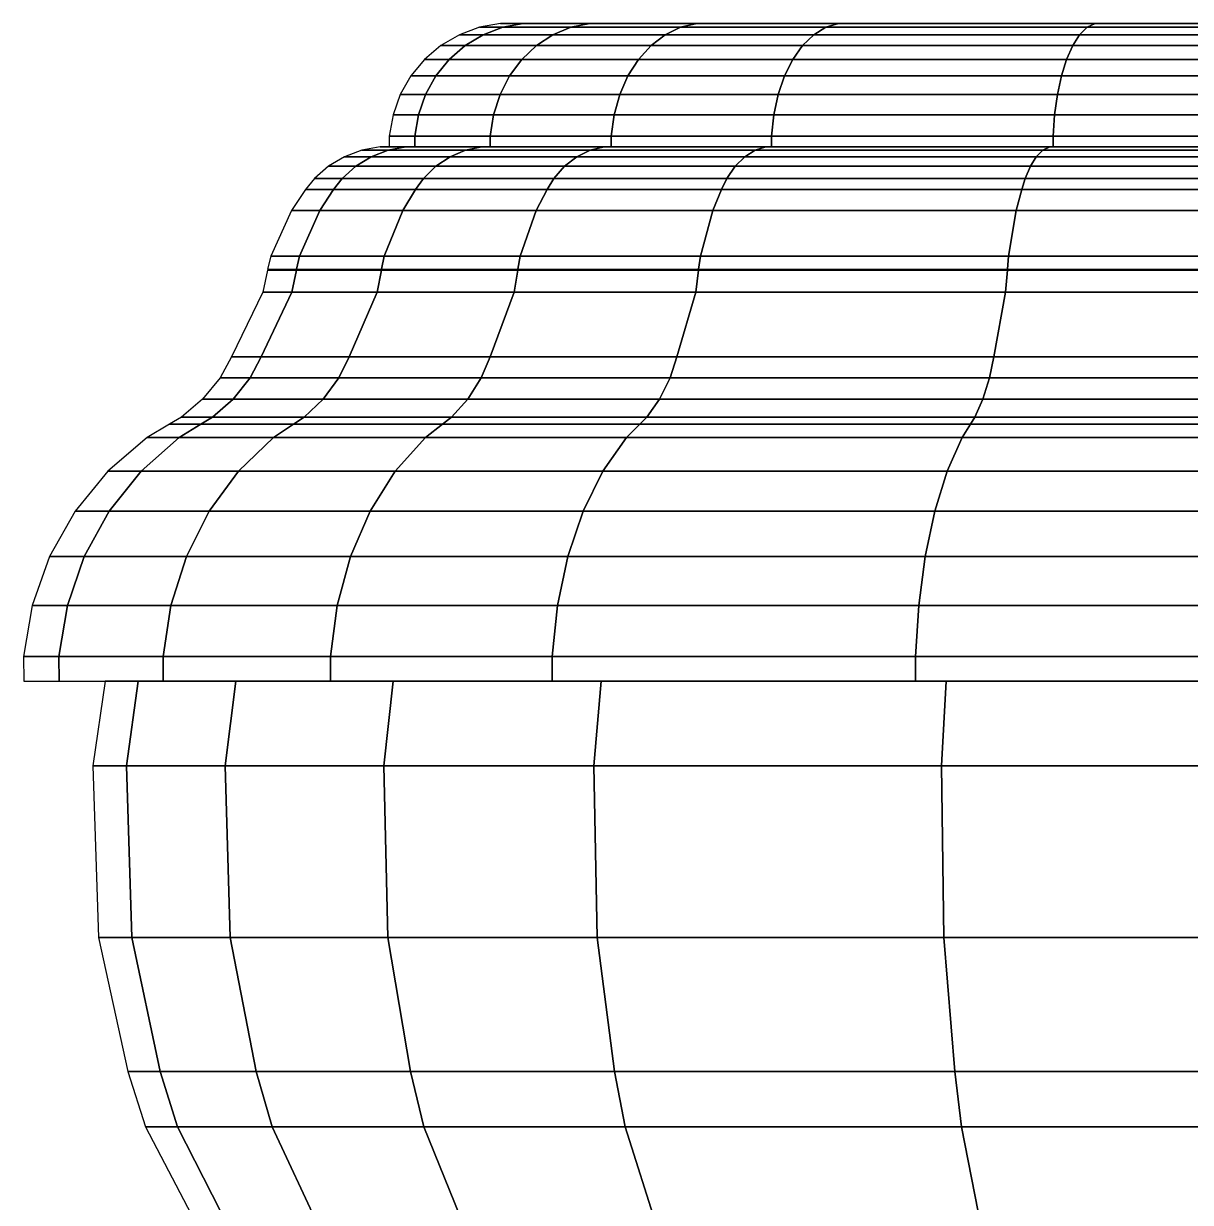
# Model space of a CAD drawing. Header units: millimetres. Extents: x 4647 to 73915, y -13612 to -8141.
# Drawn here: x 12017.76 to 12032.11, y -10736.61 to -10722.1 of the extents above; entities that cross this region are included whole.
import ezdxf

# ---------------------------------------------------------------- set-up
doc = ezdxf.new("R2010")
doc.units = ezdxf.units.MM
doc.layers.add('Furniture & Equipment', color=7, linetype='Continuous')

msp = doc.modelspace()

# ---------------------------------------------------------------- linework, layer by layer
for p, q in [((12023.367, -10722.15), (12023.121, -10722.241)), ((12023.626, -10722.104), (12023.367, -10722.15)), ((12023.652, -10722.15), (12023.367, -10722.15)), ((12023.367, -10722.15), (12023.652, -10722.15)), ((12023.652, -10722.15), (12023.412, -10722.241)), ((12023.412, -10722.241), (12023.652, -10722.15)), ((12023.904, -10722.104), (12023.626, -10722.104)), ((12023.904, -10722.104), (12023.652, -10722.15)), ((12023.652, -10722.15), (12023.904, -10722.104)), ((12024.491, -10722.15), (12023.652, -10722.15)), ((12023.652, -10722.15), (12024.491, -10722.15)), ((12024.722, -10722.104), (12023.904, -10722.104)), ((12024.491, -10722.15), (12024.27, -10722.241)), ((12024.27, -10722.241), (12024.491, -10722.15)), ((12024.722, -10722.104), (12024.491, -10722.15)), ((12024.491, -10722.15), (12024.722, -10722.104)), ((12025.839, -10722.15), (12024.491, -10722.15)), ((12024.491, -10722.15), (12025.839, -10722.15)), ((12026.038, -10722.104), (12024.722, -10722.104)), ((12025.839, -10722.15), (12025.65, -10722.241)), ((12025.65, -10722.241), (12025.839, -10722.15)), ((12026.038, -10722.104), (12025.839, -10722.15)), ((12025.839, -10722.15), (12026.038, -10722.104)), ((12027.625, -10722.15), (12025.839, -10722.15)), ((12025.839, -10722.15), (12027.625, -10722.15)), ((12027.78, -10722.104), (12026.038, -10722.104)), ((12027.625, -10722.15), (12027.477, -10722.241)), ((12027.477, -10722.241), (12027.625, -10722.15)), ((12027.78, -10722.104), (12027.625, -10722.15)), ((12027.625, -10722.15), (12027.78, -10722.104)), ((12030.841, -10722.15), (12027.625, -10722.15)), ((12027.625, -10722.15), (12030.841, -10722.15)), ((12030.938, -10722.104), (12027.78, -10722.104)), ((12030.841, -10722.15), (12030.748, -10722.241)), ((12030.748, -10722.241), (12030.841, -10722.15)), ((12030.938, -10722.104), (12030.841, -10722.15)), ((12030.841, -10722.15), (12030.938, -10722.104)), ((12034.414, -10722.15), (12030.841, -10722.15)), ((12030.841, -10722.15), (12034.414, -10722.15)), ((12034.447, -10722.104), (12030.938, -10722.104)), ((12023.121, -10722.241), (12022.893, -10722.373)), ((12023.412, -10722.241), (12023.121, -10722.241)), ((12023.121, -10722.241), (12023.412, -10722.241)), ((12023.412, -10722.241), (12023.191, -10722.373)), ((12023.191, -10722.373), (12023.412, -10722.241)), ((12024.27, -10722.241), (12023.412, -10722.241)), ((12023.412, -10722.241), (12024.27, -10722.241)), ((12024.27, -10722.241), (12024.067, -10722.373)), ((12024.067, -10722.373), (12024.27, -10722.241)), ((12025.65, -10722.241), (12024.27, -10722.241)), ((12024.27, -10722.241), (12025.65, -10722.241)), ((12025.65, -10722.241), (12025.476, -10722.373)), ((12025.476, -10722.373), (12025.65, -10722.241)), ((12027.477, -10722.241), (12025.65, -10722.241)), ((12025.65, -10722.241), (12027.477, -10722.241)), ((12027.477, -10722.241), (12027.34, -10722.373)), ((12027.34, -10722.373), (12027.477, -10722.241)), ((12030.748, -10722.241), (12027.477, -10722.241)), ((12027.477, -10722.241), (12030.748, -10722.241)), ((12030.748, -10722.241), (12030.662, -10722.373)), ((12030.662, -10722.373), (12030.748, -10722.241)), ((12034.382, -10722.241), (12030.748, -10722.241)), ((12030.748, -10722.241), (12034.382, -10722.241)), ((12022.893, -10722.373), (12022.692, -10722.544)), ((12023.191, -10722.373), (12022.893, -10722.373)), ((12022.893, -10722.373), (12023.191, -10722.373)), ((12023.191, -10722.373), (12022.995, -10722.544)), ((12022.995, -10722.544), (12023.191, -10722.373)), ((12024.067, -10722.373), (12023.191, -10722.373)), ((12023.191, -10722.373), (12024.067, -10722.373)), ((12024.067, -10722.373), (12023.887, -10722.544)), ((12023.887, -10722.544), (12024.067, -10722.373)), ((12025.476, -10722.373), (12024.067, -10722.373)), ((12024.067, -10722.373), (12025.476, -10722.373)), ((12025.476, -10722.373), (12025.321, -10722.544)), ((12025.321, -10722.544), (12025.476, -10722.373)), ((12027.34, -10722.373), (12025.476, -10722.373)), ((12025.476, -10722.373), (12027.34, -10722.373)), ((12027.34, -10722.373), (12027.22, -10722.544)), ((12027.22, -10722.544), (12027.34, -10722.373)), ((12030.662, -10722.373), (12027.34, -10722.373)), ((12027.34, -10722.373), (12030.662, -10722.373)), ((12030.662, -10722.373), (12030.587, -10722.544)), ((12030.587, -10722.544), (12030.662, -10722.373)), ((12034.353, -10722.373), (12030.662, -10722.373)), ((12030.662, -10722.373), (12034.353, -10722.373)), ((12022.692, -10722.544), (12022.524, -10722.747)), ((12022.995, -10722.544), (12022.692, -10722.544)), ((12022.692, -10722.544), (12022.995, -10722.544)), ((12022.995, -10722.544), (12022.831, -10722.747)), ((12022.831, -10722.747), (12022.995, -10722.544)), ((12023.887, -10722.544), (12022.995, -10722.544)), ((12022.995, -10722.544), (12023.887, -10722.544)), ((12023.887, -10722.544), (12023.737, -10722.747)), ((12023.737, -10722.747), (12023.887, -10722.544)), ((12025.321, -10722.544), (12023.887, -10722.544)), ((12023.887, -10722.544), (12025.321, -10722.544)), ((12025.321, -10722.544), (12025.192, -10722.747)), ((12025.192, -10722.747), (12025.321, -10722.544)), ((12027.22, -10722.544), (12025.321, -10722.544)), ((12025.321, -10722.544), (12027.22, -10722.544)), ((12027.22, -10722.544), (12027.119, -10722.747)), ((12027.119, -10722.747), (12027.22, -10722.544)), ((12030.587, -10722.544), (12027.22, -10722.544)), ((12027.22, -10722.544), (12030.587, -10722.544)), ((12030.587, -10722.544), (12030.523, -10722.747)), ((12030.523, -10722.747), (12030.587, -10722.544)), ((12034.327, -10722.544), (12030.587, -10722.544)), ((12030.587, -10722.544), (12034.327, -10722.544)), ((12022.524, -10722.747), (12022.392, -10722.977)), ((12022.831, -10722.747), (12022.524, -10722.747)), ((12022.524, -10722.747), (12022.831, -10722.747)), ((12022.831, -10722.747), (12022.703, -10722.977)), ((12022.703, -10722.977), (12022.831, -10722.747)), ((12023.737, -10722.747), (12022.831, -10722.747)), ((12022.831, -10722.747), (12023.737, -10722.747)), ((12023.737, -10722.747), (12023.619, -10722.977)), ((12023.619, -10722.977), (12023.737, -10722.747)), ((12025.192, -10722.747), (12023.737, -10722.747)), ((12023.737, -10722.747), (12025.192, -10722.747)), ((12025.192, -10722.747), (12025.091, -10722.977)), ((12025.091, -10722.977), (12025.192, -10722.747)), ((12027.119, -10722.747), (12025.192, -10722.747)), ((12025.192, -10722.747), (12027.119, -10722.747)), ((12027.119, -10722.747), (12027.04, -10722.977)), ((12027.04, -10722.977), (12027.119, -10722.747)), ((12030.523, -10722.747), (12027.119, -10722.747)), ((12027.119, -10722.747), (12030.523, -10722.747)), ((12030.523, -10722.747), (12030.474, -10722.977)), ((12030.474, -10722.977), (12030.523, -10722.747)), ((12034.305, -10722.747), (12030.523, -10722.747)), ((12030.523, -10722.747), (12034.305, -10722.747)), ((12022.392, -10722.977), (12022.303, -10723.226)), ((12022.703, -10722.977), (12022.392, -10722.977)), ((12022.392, -10722.977), (12022.703, -10722.977)), ((12022.703, -10722.977), (12022.616, -10723.226)), ((12022.616, -10723.226), (12022.703, -10722.977)), ((12023.619, -10722.977), (12022.703, -10722.977)), ((12022.703, -10722.977), (12023.619, -10722.977)), ((12023.619, -10722.977), (12023.539, -10723.226)), ((12023.539, -10723.226), (12023.619, -10722.977)), ((12025.091, -10722.977), (12023.619, -10722.977)), ((12023.619, -10722.977), (12025.091, -10722.977)), ((12025.091, -10722.977), (12025.022, -10723.226)), ((12025.022, -10723.226), (12025.091, -10722.977)), ((12027.04, -10722.977), (12025.091, -10722.977)), ((12025.091, -10722.977), (12027.04, -10722.977)), ((12027.04, -10722.977), (12026.986, -10723.226)), ((12026.986, -10723.226), (12027.04, -10722.977)), ((12030.474, -10722.977), (12027.04, -10722.977)), ((12027.04, -10722.977), (12030.474, -10722.977)), ((12030.474, -10722.977), (12030.44, -10723.226)), ((12030.44, -10723.226), (12030.474, -10722.977)), ((12034.289, -10722.977), (12030.474, -10722.977)), ((12030.474, -10722.977), (12034.289, -10722.977)), ((12022.303, -10723.226), (12022.257, -10723.487)), ((12022.616, -10723.226), (12022.303, -10723.226)), ((12022.303, -10723.226), (12022.616, -10723.226)), ((12022.616, -10723.226), (12022.572, -10723.487)), ((12022.572, -10723.487), (12022.616, -10723.226)), ((12023.539, -10723.226), (12022.616, -10723.226)), ((12022.616, -10723.226), (12023.539, -10723.226)), ((12023.539, -10723.226), (12023.498, -10723.487)), ((12023.498, -10723.487), (12023.539, -10723.226)), ((12025.022, -10723.226), (12023.539, -10723.226)), ((12023.539, -10723.226), (12025.022, -10723.226)), ((12025.022, -10723.226), (12024.987, -10723.487)), ((12024.987, -10723.487), (12025.022, -10723.226)), ((12026.986, -10723.226), (12025.022, -10723.226)), ((12025.022, -10723.226), (12026.986, -10723.226)), ((12026.986, -10723.226), (12026.959, -10723.487)), ((12026.959, -10723.487), (12026.986, -10723.226)), ((12030.44, -10723.226), (12026.986, -10723.226)), ((12026.986, -10723.226), (12030.44, -10723.226)), ((12030.44, -10723.226), (12030.423, -10723.487)), ((12030.423, -10723.487), (12030.44, -10723.226)), ((12034.277, -10723.226), (12030.44, -10723.226)), ((12030.44, -10723.226), (12034.277, -10723.226)), ((12022.572, -10723.487), (12022.257, -10723.487)), ((12022.257, -10723.487), (12022.257, -10723.62)), ((12022.257, -10723.487), (12022.572, -10723.487)), ((12023.498, -10723.487), (12022.572, -10723.487)), ((12022.572, -10723.487), (12022.572, -10723.62)), ((12022.572, -10723.62), (12022.572, -10723.487)), ((12022.572, -10723.487), (12023.498, -10723.487)), ((12024.987, -10723.487), (12023.498, -10723.487)), ((12023.498, -10723.487), (12023.498, -10723.62)), ((12023.498, -10723.62), (12023.498, -10723.487)), ((12023.498, -10723.487), (12024.987, -10723.487)), ((12026.959, -10723.487), (12024.987, -10723.487)), ((12024.987, -10723.487), (12024.987, -10723.62)), ((12024.987, -10723.62), (12024.987, -10723.487)), ((12024.987, -10723.487), (12026.959, -10723.487)), ((12030.423, -10723.487), (12026.959, -10723.487)), ((12026.959, -10723.487), (12026.959, -10723.62)), ((12026.959, -10723.487), (12030.423, -10723.487)), ((12026.959, -10723.62), (12026.959, -10723.487)), ((12034.271, -10723.487), (12030.423, -10723.487)), ((12030.423, -10723.487), (12030.423, -10723.62)), ((12030.423, -10723.62), (12030.423, -10723.487)), ((12030.423, -10723.487), (12034.271, -10723.487)), ((12021.92, -10723.663), (12021.707, -10723.743)), ((12022.143, -10723.621), (12021.92, -10723.663)), ((12022.243, -10723.663), (12021.92, -10723.663)), ((12021.92, -10723.663), (12022.243, -10723.663)), ((12022.243, -10723.663), (12022.036, -10723.743)), ((12022.036, -10723.743), (12022.243, -10723.663)), ((12022.461, -10723.621), (12022.143, -10723.621)), ((12022.461, -10723.621), (12022.243, -10723.663)), ((12022.243, -10723.663), (12022.461, -10723.621)), ((12023.196, -10723.663), (12022.243, -10723.663)), ((12022.243, -10723.663), (12023.196, -10723.663)), ((12022.257, -10723.62), (12022.572, -10723.62)), ((12023.396, -10723.621), (12022.461, -10723.621)), ((12022.572, -10723.62), (12023.498, -10723.62)), ((12023.196, -10723.663), (12023.006, -10723.743)), ((12023.006, -10723.743), (12023.196, -10723.663)), ((12023.396, -10723.621), (12023.196, -10723.663)), ((12023.196, -10723.663), (12023.396, -10723.621)), ((12024.728, -10723.663), (12023.196, -10723.663)), ((12023.196, -10723.663), (12024.728, -10723.663)), ((12024.9, -10723.621), (12023.396, -10723.621)), ((12023.498, -10723.62), (12024.987, -10723.62)), ((12024.728, -10723.663), (12024.564, -10723.743)), ((12024.564, -10723.743), (12024.728, -10723.663)), ((12024.9, -10723.621), (12024.728, -10723.663)), ((12024.728, -10723.663), (12024.9, -10723.621)), ((12026.756, -10723.663), (12024.728, -10723.663)), ((12024.728, -10723.663), (12026.756, -10723.663)), ((12026.89, -10723.621), (12024.9, -10723.621)), ((12024.987, -10723.62), (12026.959, -10723.62)), ((12026.756, -10723.663), (12026.629, -10723.743)), ((12026.629, -10723.743), (12026.756, -10723.663)), ((12026.89, -10723.621), (12026.756, -10723.663)), ((12026.756, -10723.663), (12026.89, -10723.621)), ((12030.296, -10723.663), (12026.756, -10723.663)), ((12026.756, -10723.663), (12030.296, -10723.663)), ((12030.38, -10723.621), (12026.89, -10723.621)), ((12026.959, -10723.62), (12030.423, -10723.62)), ((12030.296, -10723.663), (12030.215, -10723.743)), ((12030.215, -10723.743), (12030.296, -10723.663)), ((12030.38, -10723.621), (12030.296, -10723.663)), ((12030.296, -10723.663), (12030.38, -10723.621)), ((12034.228, -10723.663), (12030.296, -10723.663)), ((12030.296, -10723.663), (12034.228, -10723.663)), ((12034.257, -10723.621), (12030.38, -10723.621)), ((12030.423, -10723.62), (12034.271, -10723.62)), ((12021.707, -10723.743), (12021.511, -10723.86)), ((12022.036, -10723.743), (12021.707, -10723.743)), ((12021.707, -10723.743), (12022.036, -10723.743)), ((12022.036, -10723.743), (12021.845, -10723.86)), ((12021.845, -10723.86), (12022.036, -10723.743)), ((12023.006, -10723.743), (12022.036, -10723.743)), ((12022.036, -10723.743), (12023.006, -10723.743)), ((12023.006, -10723.743), (12022.831, -10723.86)), ((12022.831, -10723.86), (12023.006, -10723.743)), ((12024.564, -10723.743), (12023.006, -10723.743)), ((12023.006, -10723.743), (12024.564, -10723.743)), ((12024.564, -10723.743), (12024.414, -10723.86)), ((12024.414, -10723.86), (12024.564, -10723.743)), ((12026.629, -10723.743), (12024.564, -10723.743)), ((12024.564, -10723.743), (12026.629, -10723.743)), ((12026.629, -10723.743), (12026.511, -10723.86)), ((12026.511, -10723.86), (12026.629, -10723.743)), ((12030.215, -10723.743), (12026.629, -10723.743)), ((12026.629, -10723.743), (12030.215, -10723.743)), ((12030.215, -10723.743), (12030.142, -10723.86)), ((12030.142, -10723.86), (12030.215, -10723.743)), ((12034.201, -10723.743), (12030.215, -10723.743)), ((12030.215, -10723.743), (12034.201, -10723.743)), ((12021.511, -10723.86), (12021.338, -10724.009)), ((12021.845, -10723.86), (12021.511, -10723.86)), ((12021.511, -10723.86), (12021.845, -10723.86)), ((12021.845, -10723.86), (12021.677, -10724.009)), ((12021.677, -10724.009), (12021.845, -10723.86)), ((12022.831, -10723.86), (12021.845, -10723.86)), ((12021.845, -10723.86), (12022.831, -10723.86)), ((12022.831, -10723.86), (12022.676, -10724.009)), ((12022.676, -10724.009), (12022.831, -10723.86)), ((12024.414, -10723.86), (12022.831, -10723.86)), ((12022.831, -10723.86), (12024.414, -10723.86)), ((12024.414, -10723.86), (12024.281, -10724.009)), ((12024.281, -10724.009), (12024.414, -10723.86)), ((12026.511, -10723.86), (12024.414, -10723.86)), ((12024.414, -10723.86), (12026.511, -10723.86)), ((12026.511, -10723.86), (12026.407, -10724.009)), ((12026.407, -10724.009), (12026.511, -10723.86)), ((12030.142, -10723.86), (12026.511, -10723.86)), ((12026.511, -10723.86), (12030.142, -10723.86)), ((12030.142, -10723.86), (12030.076, -10724.009)), ((12030.076, -10724.009), (12030.142, -10723.86)), ((12034.175, -10723.86), (12030.142, -10723.86)), ((12030.142, -10723.86), (12034.175, -10723.86)), ((12021.338, -10724.009), (12021.228, -10724.146)), ((12021.677, -10724.009), (12021.338, -10724.009)), ((12021.338, -10724.009), (12021.677, -10724.009)), ((12021.677, -10724.009), (12021.57, -10724.146)), ((12021.57, -10724.146), (12021.677, -10724.009)), ((12022.676, -10724.009), (12021.677, -10724.009)), ((12021.677, -10724.009), (12022.676, -10724.009)), ((12022.676, -10724.009), (12022.578, -10724.146)), ((12022.578, -10724.146), (12022.676, -10724.009)), ((12024.281, -10724.009), (12022.676, -10724.009)), ((12022.676, -10724.009), (12024.281, -10724.009)), ((12024.281, -10724.009), (12024.197, -10724.146)), ((12024.197, -10724.146), (12024.281, -10724.009)), ((12026.407, -10724.009), (12024.281, -10724.009)), ((12024.281, -10724.009), (12026.407, -10724.009)), ((12026.407, -10724.009), (12026.341, -10724.146)), ((12026.341, -10724.146), (12026.407, -10724.009)), ((12030.076, -10724.009), (12026.407, -10724.009)), ((12026.407, -10724.009), (12030.076, -10724.009)), ((12030.076, -10724.009), (12030.035, -10724.146)), ((12030.035, -10724.146), (12030.076, -10724.009)), ((12034.153, -10724.009), (12030.076, -10724.009)), ((12030.076, -10724.009), (12034.153, -10724.009)), ((12021.228, -10724.146), (12021.054, -10724.402)), ((12021.57, -10724.146), (12021.228, -10724.146)), ((12021.228, -10724.146), (12021.57, -10724.146)), ((12021.57, -10724.146), (12021.401, -10724.402)), ((12021.401, -10724.402), (12021.57, -10724.146)), ((12022.578, -10724.146), (12021.57, -10724.146)), ((12021.57, -10724.146), (12022.578, -10724.146)), ((12022.578, -10724.146), (12022.422, -10724.402)), ((12022.422, -10724.402), (12022.578, -10724.146)), ((12024.197, -10724.146), (12022.578, -10724.146)), ((12022.578, -10724.146), (12024.197, -10724.146)), ((12024.197, -10724.146), (12024.063, -10724.402)), ((12024.063, -10724.402), (12024.197, -10724.146)), ((12026.341, -10724.146), (12024.197, -10724.146)), ((12024.197, -10724.146), (12026.341, -10724.146)), ((12026.341, -10724.146), (12026.237, -10724.402)), ((12026.237, -10724.402), (12026.341, -10724.146)), ((12030.035, -10724.146), (12026.341, -10724.146)), ((12026.341, -10724.146), (12030.035, -10724.146)), ((12030.035, -10724.146), (12029.969, -10724.402)), ((12029.969, -10724.402), (12030.035, -10724.146)), ((12034.139, -10724.146), (12030.035, -10724.146)), ((12030.035, -10724.146), (12034.139, -10724.146)), ((12021.054, -10724.402), (12020.799, -10724.966)), ((12021.401, -10724.402), (12021.054, -10724.402)), ((12021.054, -10724.402), (12021.401, -10724.402)), ((12021.401, -10724.402), (12021.152, -10724.966)), ((12021.152, -10724.966), (12021.401, -10724.402)), ((12022.422, -10724.402), (12021.401, -10724.402)), ((12021.401, -10724.402), (12022.422, -10724.402)), ((12022.422, -10724.402), (12022.194, -10724.966)), ((12022.194, -10724.966), (12022.422, -10724.402)), ((12024.063, -10724.402), (12022.422, -10724.402)), ((12022.422, -10724.402), (12024.063, -10724.402)), ((12024.063, -10724.402), (12023.867, -10724.966)), ((12023.867, -10724.966), (12024.063, -10724.402)), ((12026.237, -10724.402), (12024.063, -10724.402)), ((12024.063, -10724.402), (12026.237, -10724.402)), ((12026.237, -10724.402), (12026.084, -10724.966)), ((12026.084, -10724.966), (12026.237, -10724.402)), ((12029.969, -10724.402), (12026.237, -10724.402)), ((12026.237, -10724.402), (12029.969, -10724.402)), ((12029.969, -10724.402), (12029.873, -10724.966)), ((12029.873, -10724.966), (12029.969, -10724.402)), ((12034.117, -10724.402), (12029.969, -10724.402)), ((12029.969, -10724.402), (12034.117, -10724.402)), ((12020.799, -10724.966), (12020.761, -10725.125)), ((12021.152, -10724.966), (12020.799, -10724.966)), ((12020.799, -10724.966), (12021.152, -10724.966)), ((12021.152, -10724.966), (12021.115, -10725.125)), ((12021.115, -10725.125), (12021.152, -10724.966)), ((12022.194, -10724.966), (12021.152, -10724.966)), ((12021.152, -10724.966), (12022.194, -10724.966)), ((12022.194, -10724.966), (12022.16, -10725.125)), ((12022.16, -10725.125), (12022.194, -10724.966)), ((12023.867, -10724.966), (12022.194, -10724.966)), ((12022.194, -10724.966), (12023.867, -10724.966)), ((12023.867, -10724.966), (12023.838, -10725.125)), ((12023.838, -10725.125), (12023.867, -10724.966)), ((12026.084, -10724.966), (12023.867, -10724.966)), ((12023.867, -10724.966), (12026.084, -10724.966)), ((12026.084, -10724.966), (12026.061, -10725.125)), ((12026.061, -10725.125), (12026.084, -10724.966)), ((12029.873, -10724.966), (12026.084, -10724.966)), ((12026.084, -10724.966), (12029.873, -10724.966)), ((12029.873, -10724.966), (12029.859, -10725.125)), ((12029.859, -10725.125), (12029.873, -10724.966)), ((12034.084, -10724.966), (12029.873, -10724.966)), ((12029.873, -10724.966), (12034.084, -10724.966)), ((12020.761, -10725.125), (12021.115, -10725.125)), ((12021.115, -10725.125), (12022.16, -10725.125)), ((12022.16, -10725.125), (12023.838, -10725.125)), ((12023.838, -10725.125), (12026.061, -10725.125)), ((12026.061, -10725.125), (12029.859, -10725.125)), ((12029.859, -10725.125), (12034.079, -10725.125)), ((12020.761, -10725.139), (12020.703, -10725.408)), ((12021.115, -10725.139), (12020.761, -10725.139)), ((12021.115, -10725.139), (12021.059, -10725.408)), ((12021.059, -10725.408), (12021.115, -10725.139)), ((12022.16, -10725.139), (12021.115, -10725.139)), ((12022.16, -10725.139), (12022.108, -10725.408)), ((12022.108, -10725.408), (12022.16, -10725.139)), ((12023.838, -10725.139), (12022.16, -10725.139)), ((12023.838, -10725.139), (12023.794, -10725.408)), ((12023.794, -10725.408), (12023.838, -10725.139)), ((12026.061, -10725.139), (12023.838, -10725.139)), ((12026.061, -10725.139), (12026.026, -10725.408)), ((12026.026, -10725.408), (12026.061, -10725.139)), ((12029.859, -10725.139), (12026.061, -10725.139)), ((12029.859, -10725.139), (12029.837, -10725.408)), ((12029.837, -10725.408), (12029.859, -10725.139)), ((12034.079, -10725.139), (12029.859, -10725.139)), ((12020.703, -10725.408), (12020.316, -10726.205)), ((12021.059, -10725.408), (12020.683, -10726.205)), ((12020.683, -10726.205), (12021.059, -10725.408)), ((12021.059, -10725.408), (12020.703, -10725.408)), ((12020.703, -10725.408), (12021.059, -10725.408)), ((12022.108, -10725.408), (12021.059, -10725.408)), ((12021.059, -10725.408), (12022.108, -10725.408)), ((12022.108, -10725.408), (12021.762, -10726.205)), ((12021.762, -10726.205), (12022.108, -10725.408)), ((12023.794, -10725.408), (12022.108, -10725.408)), ((12022.108, -10725.408), (12023.794, -10725.408)), ((12023.794, -10725.408), (12023.497, -10726.205)), ((12023.497, -10726.205), (12023.794, -10725.408)), ((12026.026, -10725.408), (12023.794, -10725.408)), ((12023.794, -10725.408), (12026.026, -10725.408)), ((12026.026, -10725.408), (12025.794, -10726.205)), ((12025.794, -10726.205), (12026.026, -10725.408)), ((12029.837, -10725.408), (12026.026, -10725.408)), ((12026.026, -10725.408), (12029.837, -10725.408)), ((12029.837, -10725.408), (12029.692, -10726.205)), ((12029.692, -10726.205), (12029.837, -10725.408)), ((12034.072, -10725.408), (12029.837, -10725.408)), ((12029.837, -10725.408), (12034.072, -10725.408)), ((12020.316, -10726.205), (12020.176, -10726.462)), ((12020.683, -10726.205), (12020.316, -10726.205)), ((12020.316, -10726.205), (12020.683, -10726.205)), ((12020.683, -10726.205), (12020.546, -10726.462)), ((12020.546, -10726.462), (12020.683, -10726.205)), ((12021.762, -10726.205), (12020.683, -10726.205)), ((12020.683, -10726.205), (12021.762, -10726.205)), ((12021.762, -10726.205), (12021.636, -10726.462)), ((12021.636, -10726.462), (12021.762, -10726.205)), ((12023.497, -10726.205), (12021.762, -10726.205)), ((12021.762, -10726.205), (12023.497, -10726.205)), ((12023.497, -10726.205), (12023.389, -10726.462)), ((12023.389, -10726.462), (12023.497, -10726.205)), ((12025.794, -10726.205), (12023.497, -10726.205)), ((12023.497, -10726.205), (12025.794, -10726.205)), ((12025.794, -10726.205), (12025.71, -10726.462)), ((12025.71, -10726.462), (12025.794, -10726.205)), ((12029.692, -10726.205), (12025.794, -10726.205)), ((12025.794, -10726.205), (12029.692, -10726.205)), ((12029.692, -10726.205), (12029.639, -10726.462)), ((12029.639, -10726.462), (12029.692, -10726.205)), ((12034.022, -10726.205), (12029.692, -10726.205)), ((12029.692, -10726.205), (12034.022, -10726.205)), ((12020.176, -10726.462), (12019.959, -10726.726)), ((12020.546, -10726.462), (12020.176, -10726.462)), ((12020.176, -10726.462), (12020.546, -10726.462)), ((12020.546, -10726.462), (12020.335, -10726.726)), ((12020.335, -10726.726), (12020.546, -10726.462)), ((12021.636, -10726.462), (12020.546, -10726.462)), ((12020.546, -10726.462), (12021.636, -10726.462)), ((12021.636, -10726.462), (12021.442, -10726.726)), ((12021.442, -10726.726), (12021.636, -10726.462)), ((12023.389, -10726.462), (12021.636, -10726.462)), ((12021.636, -10726.462), (12023.389, -10726.462)), ((12023.389, -10726.462), (12023.223, -10726.726)), ((12023.223, -10726.726), (12023.389, -10726.462)), ((12025.71, -10726.462), (12023.389, -10726.462)), ((12023.389, -10726.462), (12025.71, -10726.462)), ((12025.71, -10726.462), (12025.58, -10726.726)), ((12025.58, -10726.726), (12025.71, -10726.462)), ((12029.639, -10726.462), (12025.71, -10726.462)), ((12025.71, -10726.462), (12029.639, -10726.462)), ((12029.639, -10726.462), (12029.557, -10726.726)), ((12029.557, -10726.726), (12029.639, -10726.462)), ((12034.004, -10726.462), (12029.639, -10726.462)), ((12029.639, -10726.462), (12034.004, -10726.462)), ((12019.959, -10726.726), (12019.7, -10726.948)), ((12020.335, -10726.726), (12019.959, -10726.726)), ((12019.959, -10726.726), (12020.335, -10726.726)), ((12020.335, -10726.726), (12020.083, -10726.948)), ((12020.083, -10726.948), (12020.335, -10726.726)), ((12021.442, -10726.726), (12020.335, -10726.726)), ((12020.335, -10726.726), (12021.442, -10726.726)), ((12021.442, -10726.726), (12021.211, -10726.948)), ((12021.211, -10726.948), (12021.442, -10726.726)), ((12023.223, -10726.726), (12021.442, -10726.726)), ((12021.442, -10726.726), (12023.223, -10726.726)), ((12023.223, -10726.726), (12023.024, -10726.948)), ((12023.024, -10726.948), (12023.223, -10726.726)), ((12025.58, -10726.726), (12023.223, -10726.726)), ((12023.223, -10726.726), (12025.58, -10726.726)), ((12025.58, -10726.726), (12025.425, -10726.948)), ((12025.425, -10726.948), (12025.58, -10726.726)), ((12029.557, -10726.726), (12025.58, -10726.726)), ((12025.58, -10726.726), (12029.557, -10726.726)), ((12029.557, -10726.726), (12029.46, -10726.948)), ((12029.46, -10726.948), (12029.557, -10726.726)), ((12033.976, -10726.726), (12029.557, -10726.726)), ((12029.557, -10726.726), (12033.976, -10726.726)), ((12019.7, -10726.948), (12019.554, -10727.034)), ((12020.083, -10726.948), (12019.7, -10726.948)), ((12019.7, -10726.948), (12020.083, -10726.948)), ((12020.083, -10726.948), (12019.94, -10727.034)), ((12019.94, -10727.034), (12020.083, -10726.948)), ((12021.211, -10726.948), (12020.083, -10726.948)), ((12020.083, -10726.948), (12021.211, -10726.948)), ((12021.211, -10726.948), (12021.08, -10727.034)), ((12021.08, -10727.034), (12021.211, -10726.948)), ((12023.024, -10726.948), (12021.211, -10726.948)), ((12021.211, -10726.948), (12023.024, -10726.948)), ((12023.024, -10726.948), (12022.911, -10727.034)), ((12022.911, -10727.034), (12023.024, -10726.948)), ((12025.425, -10726.948), (12023.024, -10726.948)), ((12023.024, -10726.948), (12025.425, -10726.948)), ((12025.425, -10726.948), (12025.337, -10727.034)), ((12025.337, -10727.034), (12025.425, -10726.948)), ((12029.46, -10726.948), (12025.425, -10726.948)), ((12025.425, -10726.948), (12029.46, -10726.948)), ((12029.46, -10726.948), (12029.404, -10727.034)), ((12029.404, -10727.034), (12029.46, -10726.948)), ((12033.943, -10726.948), (12029.46, -10726.948)), ((12029.46, -10726.948), (12033.943, -10726.948)), ((12019.554, -10727.034), (12019.28, -10727.196)), ((12019.94, -10727.034), (12019.554, -10727.034)), ((12019.554, -10727.034), (12019.94, -10727.034)), ((12019.94, -10727.034), (12019.674, -10727.196)), ((12019.674, -10727.196), (12019.94, -10727.034)), ((12021.08, -10727.034), (12019.94, -10727.034)), ((12019.94, -10727.034), (12021.08, -10727.034)), ((12021.08, -10727.034), (12020.835, -10727.196)), ((12020.835, -10727.196), (12021.08, -10727.034)), ((12022.911, -10727.034), (12021.08, -10727.034)), ((12021.08, -10727.034), (12022.911, -10727.034)), ((12022.911, -10727.034), (12022.701, -10727.196)), ((12022.701, -10727.196), (12022.911, -10727.034)), ((12025.337, -10727.034), (12022.911, -10727.034)), ((12022.911, -10727.034), (12025.337, -10727.034)), ((12025.337, -10727.034), (12025.173, -10727.196)), ((12025.173, -10727.196), (12025.337, -10727.034)), ((12029.404, -10727.034), (12025.337, -10727.034)), ((12025.337, -10727.034), (12029.404, -10727.034)), ((12029.404, -10727.034), (12029.302, -10727.196)), ((12029.302, -10727.196), (12029.404, -10727.034)), ((12033.924, -10727.034), (12029.404, -10727.034)), ((12029.404, -10727.034), (12033.924, -10727.034)), ((12019.28, -10727.196), (12018.797, -10727.61)), ((12019.674, -10727.196), (12019.204, -10727.61)), ((12019.204, -10727.61), (12019.674, -10727.196)), ((12019.674, -10727.196), (12019.28, -10727.196)), ((12019.28, -10727.196), (12019.674, -10727.196)), ((12020.835, -10727.196), (12019.674, -10727.196)), ((12019.674, -10727.196), (12020.835, -10727.196)), ((12020.835, -10727.196), (12020.404, -10727.61)), ((12020.404, -10727.61), (12020.835, -10727.196)), ((12022.701, -10727.196), (12020.835, -10727.196)), ((12020.835, -10727.196), (12022.701, -10727.196)), ((12022.701, -10727.196), (12022.331, -10727.61)), ((12022.331, -10727.61), (12022.701, -10727.196)), ((12025.173, -10727.196), (12022.701, -10727.196)), ((12022.701, -10727.196), (12025.173, -10727.196)), ((12025.173, -10727.196), (12024.883, -10727.61)), ((12024.883, -10727.61), (12025.173, -10727.196)), ((12029.302, -10727.196), (12025.173, -10727.196)), ((12025.173, -10727.196), (12029.302, -10727.196)), ((12029.302, -10727.196), (12029.12, -10727.61)), ((12029.12, -10727.61), (12029.302, -10727.196)), ((12033.889, -10727.196), (12029.302, -10727.196)), ((12029.302, -10727.196), (12033.889, -10727.196)), ((12018.797, -10727.61), (12018.393, -10728.103)), ((12019.204, -10727.61), (12018.797, -10727.61)), ((12018.797, -10727.61), (12019.204, -10727.61)), ((12019.204, -10727.61), (12018.811, -10728.103)), ((12018.811, -10728.103), (12019.204, -10727.61)), ((12020.404, -10727.61), (12019.204, -10727.61)), ((12019.204, -10727.61), (12020.404, -10727.61)), ((12020.404, -10727.61), (12020.042, -10728.103)), ((12020.042, -10728.103), (12020.404, -10727.61)), ((12022.331, -10727.61), (12020.404, -10727.61)), ((12020.404, -10727.61), (12022.331, -10727.61)), ((12022.331, -10727.61), (12022.02, -10728.103)), ((12022.02, -10728.103), (12022.331, -10727.61)), ((12024.883, -10727.61), (12022.331, -10727.61)), ((12022.331, -10727.61), (12024.883, -10727.61)), ((12024.883, -10727.61), (12024.64, -10728.103)), ((12024.64, -10728.103), (12024.883, -10727.61)), ((12029.12, -10727.61), (12024.883, -10727.61)), ((12024.883, -10727.61), (12029.12, -10727.61)), ((12029.12, -10727.61), (12028.967, -10728.103)), ((12028.967, -10728.103), (12029.12, -10727.61)), ((12033.827, -10727.61), (12029.12, -10727.61)), ((12029.12, -10727.61), (12033.827, -10727.61)), ((12018.393, -10728.103), (12018.079, -10728.659)), ((12018.811, -10728.103), (12018.393, -10728.103)), ((12018.393, -10728.103), (12018.811, -10728.103)), ((12018.811, -10728.103), (12018.505, -10728.659)), ((12018.505, -10728.659), (12018.811, -10728.103)), ((12020.042, -10728.103), (12018.811, -10728.103)), ((12018.811, -10728.103), (12020.042, -10728.103)), ((12020.042, -10728.103), (12019.761, -10728.659)), ((12019.761, -10728.659), (12020.042, -10728.103)), ((12022.02, -10728.103), (12020.042, -10728.103)), ((12020.042, -10728.103), (12022.02, -10728.103)), ((12022.02, -10728.103), (12021.779, -10728.659)), ((12021.779, -10728.659), (12022.02, -10728.103)), ((12024.64, -10728.103), (12022.02, -10728.103)), ((12022.02, -10728.103), (12024.64, -10728.103)), ((12024.64, -10728.103), (12024.452, -10728.659)), ((12024.452, -10728.659), (12024.64, -10728.103)), ((12028.967, -10728.103), (12024.64, -10728.103)), ((12024.64, -10728.103), (12028.967, -10728.103)), ((12028.967, -10728.103), (12028.849, -10728.659)), ((12028.849, -10728.659), (12028.967, -10728.103)), ((12033.775, -10728.103), (12028.967, -10728.103)), ((12028.967, -10728.103), (12033.775, -10728.103)), ((12018.079, -10728.659), (12017.866, -10729.261)), ((12018.505, -10728.659), (12018.079, -10728.659)), ((12018.079, -10728.659), (12018.505, -10728.659)), ((12018.505, -10728.659), (12018.298, -10729.261)), ((12018.298, -10729.261), (12018.505, -10728.659)), ((12019.761, -10728.659), (12018.505, -10728.659)), ((12018.505, -10728.659), (12019.761, -10728.659)), ((12019.761, -10728.659), (12019.57, -10729.261)), ((12019.57, -10729.261), (12019.761, -10728.659)), ((12021.779, -10728.659), (12019.761, -10728.659)), ((12019.761, -10728.659), (12021.779, -10728.659)), ((12021.779, -10728.659), (12021.616, -10729.261)), ((12021.616, -10729.261), (12021.779, -10728.659)), ((12024.452, -10728.659), (12021.779, -10728.659)), ((12021.779, -10728.659), (12024.452, -10728.659)), ((12024.452, -10728.659), (12024.324, -10729.261)), ((12024.324, -10729.261), (12024.452, -10728.659)), ((12028.849, -10728.659), (12024.452, -10728.659)), ((12024.452, -10728.659), (12028.849, -10728.659)), ((12028.849, -10728.659), (12028.769, -10729.261)), ((12028.769, -10729.261), (12028.849, -10728.659)), ((12033.735, -10728.659), (12028.849, -10728.659)), ((12028.849, -10728.659), (12033.735, -10728.659)), ((12017.866, -10729.261), (12017.759, -10729.892)), ((12018.298, -10729.261), (12017.866, -10729.261)), ((12017.866, -10729.261), (12018.298, -10729.261)), ((12018.298, -10729.261), (12018.194, -10729.892)), ((12018.194, -10729.892), (12018.298, -10729.261)), ((12019.57, -10729.261), (12018.298, -10729.261)), ((12018.298, -10729.261), (12019.57, -10729.261)), ((12019.57, -10729.261), (12019.475, -10729.892)), ((12019.475, -10729.892), (12019.57, -10729.261)), ((12021.616, -10729.261), (12019.57, -10729.261)), ((12019.57, -10729.261), (12021.616, -10729.261)), ((12021.616, -10729.261), (12021.534, -10729.892)), ((12021.534, -10729.892), (12021.616, -10729.261)), ((12024.324, -10729.261), (12021.616, -10729.261)), ((12021.616, -10729.261), (12024.324, -10729.261)), ((12024.324, -10729.261), (12024.26, -10729.892)), ((12024.26, -10729.892), (12024.324, -10729.261)), ((12028.769, -10729.261), (12024.324, -10729.261)), ((12024.324, -10729.261), (12028.769, -10729.261)), ((12028.769, -10729.261), (12028.729, -10729.892)), ((12028.729, -10729.892), (12028.769, -10729.261)), ((12033.708, -10729.261), (12028.769, -10729.261)), ((12028.769, -10729.261), (12033.708, -10729.261)), ((12018.194, -10729.892), (12017.759, -10729.892)), ((12017.759, -10729.892), (12017.761, -10730.192)), ((12017.759, -10729.892), (12018.194, -10729.892)), ((12019.475, -10729.892), (12018.194, -10729.892)), ((12018.194, -10729.892), (12018.196, -10730.192)), ((12018.196, -10730.192), (12018.194, -10729.892)), ((12018.194, -10729.892), (12019.475, -10729.892)), ((12021.534, -10729.892), (12019.475, -10729.892)), ((12019.475, -10729.892), (12019.477, -10730.192)), ((12019.477, -10730.192), (12019.475, -10729.892)), ((12019.475, -10729.892), (12021.534, -10729.892)), ((12024.26, -10729.892), (12021.534, -10729.892)), ((12021.534, -10729.892), (12021.535, -10730.192)), ((12021.535, -10730.192), (12021.534, -10729.892)), ((12021.534, -10729.892), (12024.26, -10729.892)), ((12028.729, -10729.892), (12024.26, -10729.892)), ((12024.26, -10729.892), (12024.261, -10730.192)), ((12024.26, -10729.892), (12028.729, -10729.892)), ((12024.261, -10730.192), (12024.26, -10729.892)), ((12033.694, -10729.892), (12028.729, -10729.892)), ((12028.729, -10729.892), (12028.729, -10730.192)), ((12028.729, -10730.192), (12028.729, -10729.892)), ((12028.729, -10729.892), (12033.694, -10729.892)), ((12017.761, -10730.192), (12018.196, -10730.192)), ((12018.196, -10730.192), (12019.477, -10730.192)), ((12018.761, -10730.192), (12018.613, -10731.237)), ((12019.169, -10730.192), (12018.761, -10730.192)), ((12019.169, -10730.192), (12019.025, -10731.237)), ((12019.025, -10731.237), (12019.169, -10730.192)), ((12020.371, -10730.192), (12019.169, -10730.192)), ((12019.477, -10730.192), (12021.535, -10730.192)), ((12020.371, -10730.192), (12020.239, -10731.237)), ((12020.239, -10731.237), (12020.371, -10730.192)), ((12022.303, -10730.192), (12020.371, -10730.192)), ((12021.535, -10730.192), (12024.261, -10730.192)), ((12022.303, -10730.192), (12022.189, -10731.237)), ((12022.189, -10731.237), (12022.303, -10730.192)), ((12024.861, -10730.192), (12022.303, -10730.192)), ((12024.261, -10730.192), (12028.729, -10730.192)), ((12024.861, -10730.192), (12024.772, -10731.237)), ((12024.772, -10731.237), (12024.861, -10730.192)), ((12029.106, -10730.192), (12024.861, -10730.192)), ((12028.729, -10730.192), (12033.694, -10730.192)), ((12029.106, -10730.192), (12029.05, -10731.237)), ((12029.05, -10731.237), (12029.106, -10730.192)), ((12033.822, -10730.192), (12029.106, -10730.192)), ((12019.025, -10731.237), (12018.613, -10731.237)), ((12018.613, -10731.237), (12018.681, -10733.346)), ((12018.613, -10731.237), (12019.025, -10731.237)), ((12020.239, -10731.237), (12019.025, -10731.237)), ((12019.025, -10731.237), (12019.091, -10733.346)), ((12019.091, -10733.346), (12019.025, -10731.237)), ((12019.025, -10731.237), (12020.239, -10731.237)), ((12022.189, -10731.237), (12020.239, -10731.237)), ((12020.239, -10731.237), (12020.299, -10733.346)), ((12020.299, -10733.346), (12020.239, -10731.237)), ((12020.239, -10731.237), (12022.189, -10731.237)), ((12024.772, -10731.237), (12022.189, -10731.237)), ((12022.189, -10731.237), (12022.241, -10733.346)), ((12022.241, -10733.346), (12022.189, -10731.237)), ((12022.189, -10731.237), (12024.772, -10731.237)), ((12029.05, -10731.237), (12024.772, -10731.237)), ((12024.772, -10731.237), (12024.813, -10733.346)), ((12024.772, -10731.237), (12029.05, -10731.237)), ((12024.813, -10733.346), (12024.772, -10731.237)), ((12033.803, -10731.237), (12029.05, -10731.237)), ((12029.05, -10731.237), (12029.076, -10733.346)), ((12029.076, -10733.346), (12029.05, -10731.237)), ((12029.05, -10731.237), (12033.803, -10731.237)), ((12019.091, -10733.346), (12018.681, -10733.346)), ((12018.681, -10733.346), (12019.041, -10734.997)), ((12018.681, -10733.346), (12019.091, -10733.346)), ((12020.299, -10733.346), (12019.091, -10733.346)), ((12019.091, -10733.346), (12019.441, -10734.997)), ((12019.441, -10734.997), (12019.091, -10733.346)), ((12019.091, -10733.346), (12020.299, -10733.346)), ((12022.241, -10733.346), (12020.299, -10733.346)), ((12020.299, -10733.346), (12020.621, -10734.997)), ((12020.621, -10734.997), (12020.299, -10733.346)), ((12020.299, -10733.346), (12022.241, -10733.346)), ((12024.813, -10733.346), (12022.241, -10733.346)), ((12022.241, -10733.346), (12022.517, -10734.997)), ((12022.517, -10734.997), (12022.241, -10733.346)), ((12022.241, -10733.346), (12024.813, -10733.346)), ((12029.076, -10733.346), (12024.813, -10733.346)), ((12024.813, -10733.346), (12025.029, -10734.997)), ((12024.813, -10733.346), (12029.076, -10733.346)), ((12025.029, -10734.997), (12024.813, -10733.346)), ((12033.812, -10733.346), (12029.076, -10733.346)), ((12029.076, -10733.346), (12029.211, -10734.997)), ((12029.211, -10734.997), (12029.076, -10733.346)), ((12029.076, -10733.346), (12033.812, -10733.346)), ((12019.441, -10734.997), (12019.041, -10734.997)), ((12019.041, -10734.997), (12019.258, -10735.676)), ((12019.041, -10734.997), (12019.441, -10734.997)), ((12020.621, -10734.997), (12019.441, -10734.997)), ((12019.441, -10734.997), (12019.653, -10735.676)), ((12019.653, -10735.676), (12019.441, -10734.997)), ((12019.441, -10734.997), (12020.621, -10734.997)), ((12022.517, -10734.997), (12020.621, -10734.997)), ((12020.621, -10734.997), (12020.815, -10735.676)), ((12020.815, -10735.676), (12020.621, -10734.997)), ((12020.621, -10734.997), (12022.517, -10734.997)), ((12025.029, -10734.997), (12022.517, -10734.997)), ((12022.517, -10734.997), (12022.684, -10735.676)), ((12022.684, -10735.676), (12022.517, -10734.997)), ((12022.517, -10734.997), (12025.029, -10734.997)), ((12029.211, -10734.997), (12025.029, -10734.997)), ((12025.029, -10734.997), (12025.159, -10735.676)), ((12025.029, -10734.997), (12029.211, -10734.997)), ((12025.159, -10735.676), (12025.029, -10734.997)), ((12033.858, -10734.997), (12029.211, -10734.997)), ((12029.211, -10734.997), (12029.293, -10735.676)), ((12029.293, -10735.676), (12029.211, -10734.997)), ((12029.211, -10734.997), (12033.858, -10734.997)), ((12019.653, -10735.676), (12019.258, -10735.676)), ((12019.258, -10735.676), (12019.919, -10736.936)), ((12019.258, -10735.676), (12019.653, -10735.676)), ((12020.815, -10735.676), (12019.653, -10735.676)), ((12019.653, -10735.676), (12020.296, -10736.936)), ((12020.296, -10736.936), (12019.653, -10735.676)), ((12019.653, -10735.676), (12020.815, -10735.676)), ((12022.684, -10735.676), (12020.815, -10735.676)), ((12020.815, -10735.676), (12021.407, -10736.936)), ((12021.407, -10736.936), (12020.815, -10735.676)), ((12020.815, -10735.676), (12022.684, -10735.676)), ((12025.159, -10735.676), (12022.684, -10735.676)), ((12022.684, -10735.676), (12023.192, -10736.936)), ((12023.192, -10736.936), (12022.684, -10735.676)), ((12022.684, -10735.676), (12025.159, -10735.676)), ((12029.293, -10735.676), (12025.159, -10735.676)), ((12025.159, -10735.676), (12025.556, -10736.936)), ((12025.159, -10735.676), (12029.293, -10735.676)), ((12025.556, -10736.936), (12025.159, -10735.676)), ((12033.886, -10735.676), (12029.293, -10735.676)), ((12029.293, -10735.676), (12029.542, -10736.936)), ((12029.542, -10736.936), (12029.293, -10735.676)), ((12029.293, -10735.676), (12033.886, -10735.676))]:
    msp.add_line(p, q)
at = {"layer": 'Furniture & Equipment', "color": 161, "lineweight": 25}
for p, q in [((12023.367, -10722.15), (12023.121, -10722.241)), ((12023.626, -10722.104), (12023.367, -10722.15)), ((12023.626, -10722.104), (12023.904, -10722.104)), ((12023.904, -10722.104), (12024.722, -10722.104)), ((12024.722, -10722.104), (12026.038, -10722.104)), ((12026.038, -10722.104), (12027.78, -10722.104)), ((12027.78, -10722.104), (12030.938, -10722.104)), ((12030.938, -10722.104), (12034.447, -10722.104)), ((12023.121, -10722.241), (12022.893, -10722.373)), ((12022.893, -10722.373), (12022.692, -10722.544)), ((12022.692, -10722.544), (12022.524, -10722.747)), ((12022.524, -10722.747), (12022.392, -10722.977)), ((12022.392, -10722.977), (12022.303, -10723.226)), ((12022.303, -10723.226), (12022.257, -10723.487)), ((12022.257, -10723.487), (12022.257, -10723.62)), ((12021.92, -10723.663), (12021.707, -10723.743)), ((12022.143, -10723.621), (12021.92, -10723.663)), ((12022.257, -10723.62), (12022.143, -10723.621)), ((12022.143, -10723.621), (12022.461, -10723.621)), ((12022.257, -10723.62), (12022.572, -10723.62)), ((12022.572, -10723.62), (12022.461, -10723.621)), ((12022.461, -10723.621), (12023.396, -10723.621)), ((12022.572, -10723.62), (12023.498, -10723.62)), ((12023.498, -10723.62), (12023.396, -10723.621)), ((12023.396, -10723.621), (12024.9, -10723.621)), ((12023.498, -10723.62), (12024.987, -10723.62)), ((12024.987, -10723.62), (12024.9, -10723.621)), ((12024.9, -10723.621), (12026.89, -10723.621)), ((12024.987, -10723.62), (12026.959, -10723.62)), ((12026.89, -10723.621), (12030.38, -10723.621)), ((12026.959, -10723.62), (12030.423, -10723.62)), ((12030.423, -10723.62), (12030.38, -10723.621)), ((12030.38, -10723.621), (12034.257, -10723.621)), ((12030.423, -10723.62), (12034.271, -10723.62)), ((12021.707, -10723.743), (12021.511, -10723.86)), ((12021.511, -10723.86), (12021.338, -10724.009)), ((12021.338, -10724.009), (12021.228, -10724.146)), ((12021.228, -10724.146), (12021.054, -10724.402)), ((12021.054, -10724.402), (12020.799, -10724.966)), ((12020.799, -10724.966), (12020.761, -10725.125)), ((12020.761, -10725.125), (12021.115, -10725.125)), ((12021.115, -10725.125), (12022.16, -10725.125)), ((12022.16, -10725.125), (12023.838, -10725.125)), ((12023.838, -10725.125), (12026.061, -10725.125)), ((12026.061, -10725.125), (12029.859, -10725.125)), ((12029.859, -10725.125), (12034.079, -10725.125)), ((12020.761, -10725.139), (12020.703, -10725.408)), ((12020.761, -10725.139), (12021.115, -10725.139)), ((12020.765, -10725.128), (12050.362, -10725.139)), ((12021.115, -10725.139), (12022.16, -10725.139)), ((12022.16, -10725.139), (12023.838, -10725.139)), ((12023.838, -10725.139), (12026.061, -10725.139)), ((12026.061, -10725.139), (12029.859, -10725.139)), ((12029.859, -10725.139), (12034.079, -10725.139)), ((12020.703, -10725.408), (12020.316, -10726.205)), ((12020.316, -10726.205), (12020.176, -10726.462)), ((12020.176, -10726.462), (12019.959, -10726.726)), ((12019.959, -10726.726), (12019.7, -10726.948)), ((12019.7, -10726.948), (12019.554, -10727.034)), ((12019.554, -10727.034), (12019.28, -10727.196)), ((12019.28, -10727.196), (12018.797, -10727.61)), ((12018.797, -10727.61), (12018.393, -10728.103)), ((12018.393, -10728.103), (12018.079, -10728.659)), ((12018.079, -10728.659), (12017.866, -10729.261)), ((12017.866, -10729.261), (12017.759, -10729.892)), ((12017.759, -10729.892), (12017.761, -10730.192)), ((12017.761, -10730.192), (12018.196, -10730.192)), ((12018.196, -10730.192), (12019.477, -10730.192)), ((12018.761, -10730.192), (12018.613, -10731.237)), ((12019.477, -10730.192), (12021.535, -10730.192)), ((12021.535, -10730.192), (12024.261, -10730.192)), ((12024.261, -10730.192), (12028.729, -10730.192)), ((12028.729, -10730.192), (12033.694, -10730.192)), ((12018.613, -10731.237), (12018.681, -10733.346)), ((12018.681, -10733.346), (12019.041, -10734.997)), ((12019.041, -10734.997), (12019.258, -10735.676)), ((12019.258, -10735.676), (12019.919, -10736.936))]:
    msp.add_line(p, q, dxfattribs=at)

doc.saveas('drawing.dxf')
